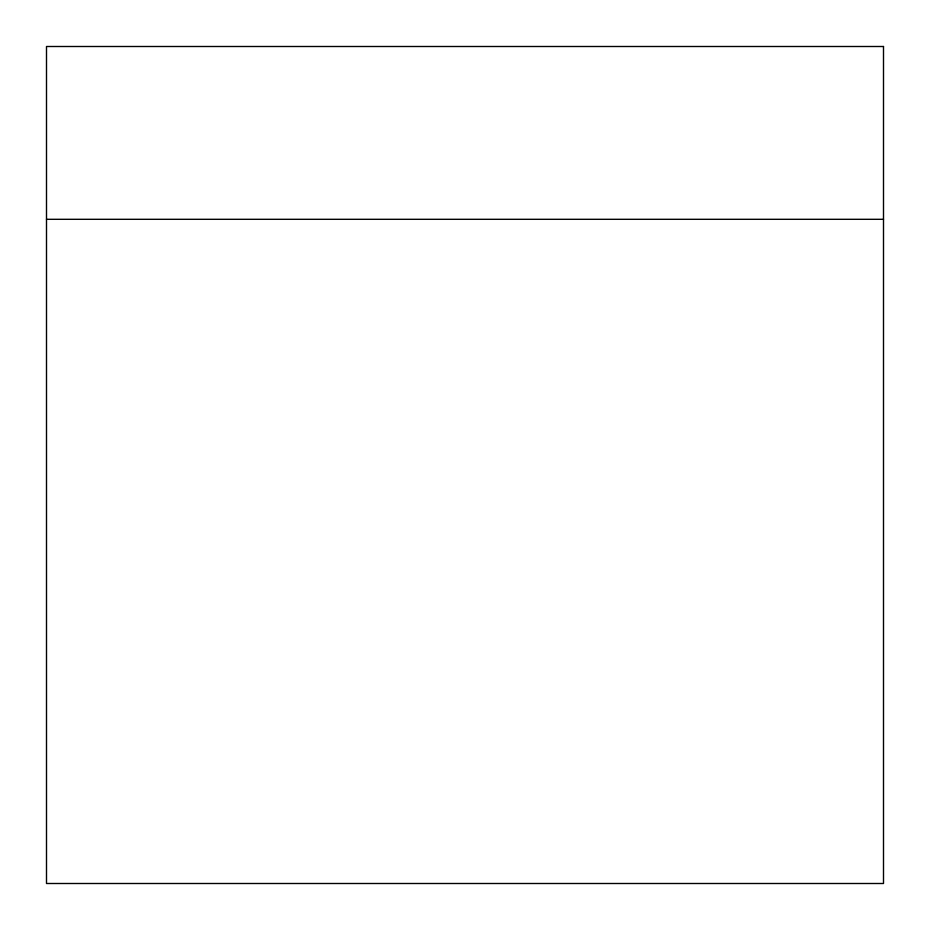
<?xml version="1.0" encoding="UTF-8"?>
<svg xmlns="http://www.w3.org/2000/svg" width="930" height="930" viewBox="0 0 930 930"><rect width="100%" height="100%" fill="white"/><g stroke="black" fill="none" stroke-linecap="round" stroke-linejoin="round"><path stroke-width="1.4" d="M46.5 219.306L883.5 219.306M883.5 46.5L46.5 46.5L46.5 883.5L883.5 883.5L883.5 46.5"/></g></svg>
